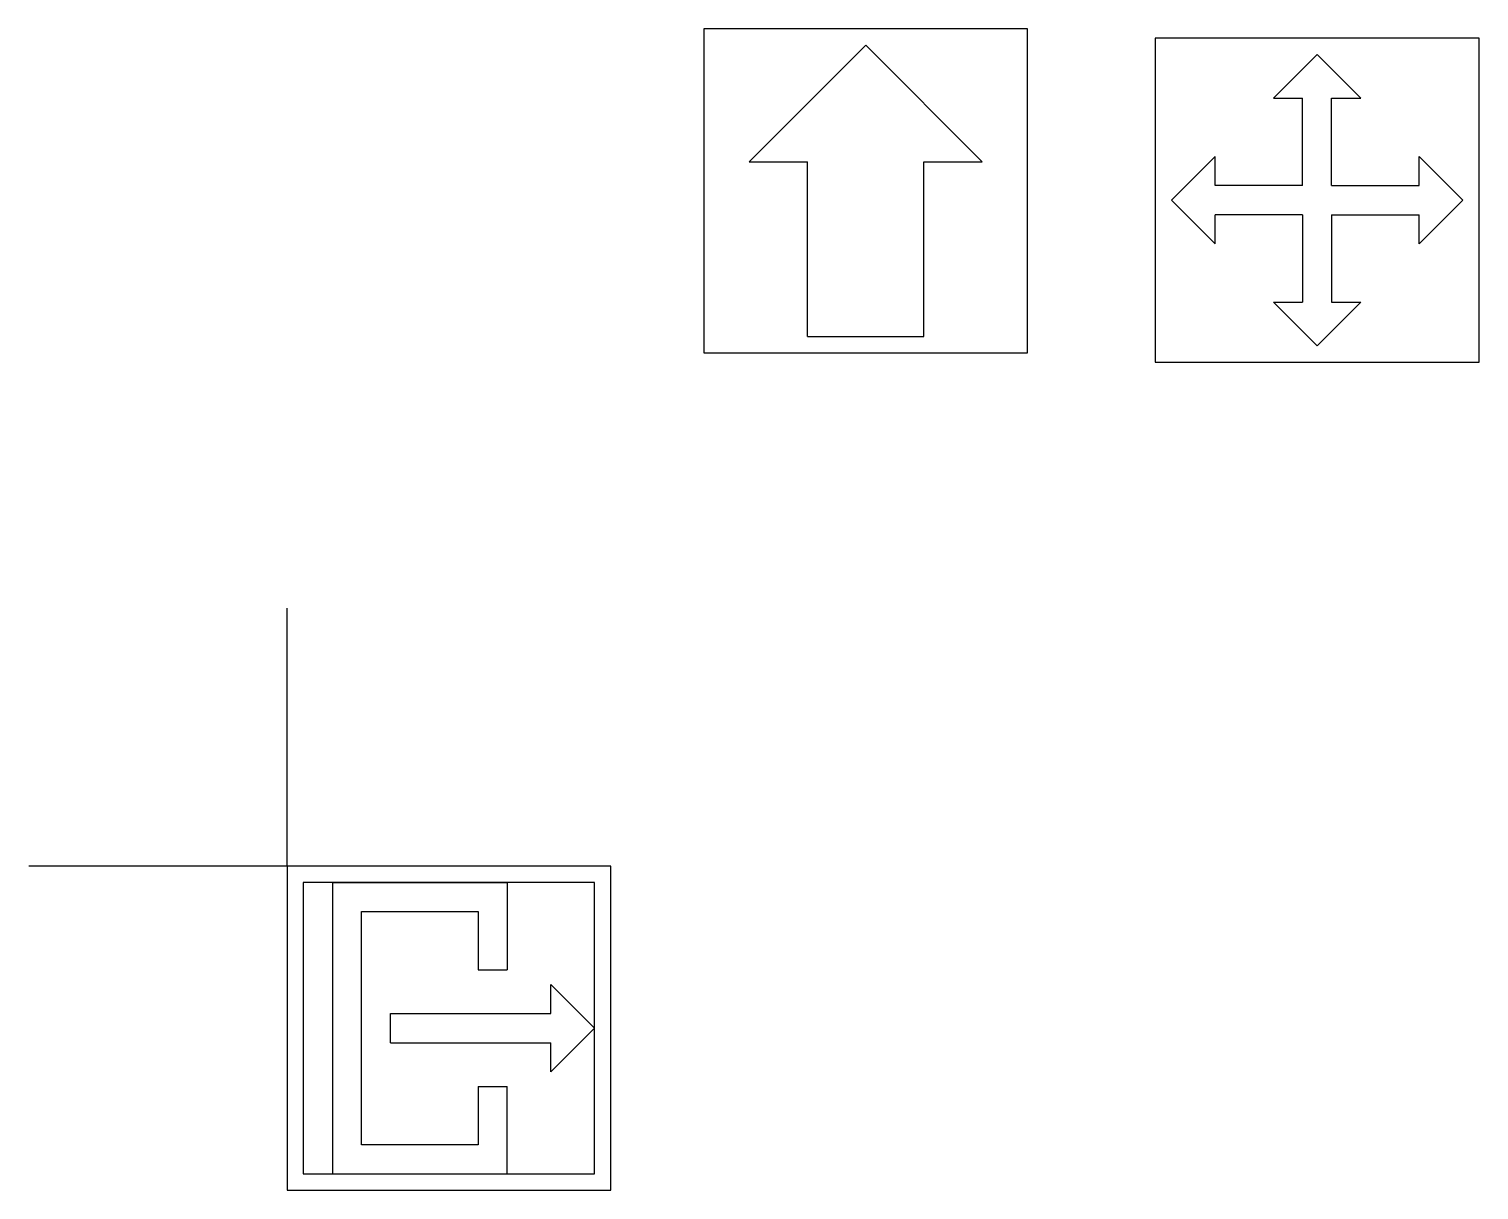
# Model space of a CAD drawing. Header units: metres. Extents: x -80 to 368, y 0 to 359.
import ezdxf

# ---------------------------------------------------------------- set-up
doc = ezdxf.new("R2010")
doc.units = ezdxf.units.M

msp = doc.modelspace()

# ---------------------------------------------------------------- linework, layer by layer
at = {"flags": 128}
for points in [[(128.7, 258.61), (228.7, 258.61), (228.7, 358.61), (128.7, 358.61), (128.7, 258.61)], [(268.09, 255.75), (368.09, 255.75), (368.09, 355.75), (268.09, 355.75), (268.09, 255.75)], [(318.09, 350.75), (304.59, 337.25)], [(318.09, 350.75), (331.59, 337.25)], [(304.59, 337.25), (313.59, 337.25)], [(313.59, 310.25), (313.59, 337.25)], [(322.59, 310.25), (322.59, 337.25)], [(322.59, 337.25), (331.59, 337.25)], [(273.09, 305.75), (286.59, 319.25)], [(286.59, 310.25), (286.59, 319.25)], [(363.09, 305.75), (349.59, 319.25)], [(349.59, 310.25), (349.59, 319.25)], [(313.59, 310.25), (286.59, 310.25)], [(322.59, 310.25), (349.59, 310.25)], [(273.09, 305.75), (286.59, 292.25)], [(363.09, 305.75), (349.59, 292.25)], [(313.59, 301.25), (286.59, 301.25)], [(286.59, 292.25), (286.59, 301.25)], [(313.59, 301.25), (313.59, 274.25)], [(322.59, 301.25), (322.59, 274.25)], [(322.59, 301.25), (349.59, 301.25)], [(349.59, 292.25), (349.59, 301.25)], [(318.09, 260.75), (304.59, 274.25)], [(304.59, 274.25), (313.59, 274.25)], [(318.09, 260.75), (331.59, 274.25)], [(322.59, 274.25), (331.59, 274.25)], [(160.7, 263.61), (196.7, 263.61)], [(0, 0), (100, 0), (100, 100), (0, 100), (0, 0)], [(14, 95), (68, 95)], [(14, 95), (14, 5)], [(68, 95), (68, 77)], [(59, 32), (59, 14), (23, 14), (23, 86), (59, 86), (59, 68)], [(68, 77), (68, 68)], [(59, 68), (68, 68)], [(95, 50), (81.5, 63.5)], [(81.5, 54.5), (81.5, 63.5)], [(32, 54.5), (81.5, 54.5)], [(32, 45.5), (32, 54.5)], [(95, 50), (81.5, 36.5)], [(32, 45.5), (81.5, 45.5)], [(81.5, 36.5), (81.5, 45.5)], [(59, 32), (68, 32)], [(68, 23), (68, 32)], [(68, 5), (68, 23)], [(14, 5), (68, 5)]]:
    msp.add_lwpolyline(points, dxfattribs=at)
at = {"extrusion": (0, 0, -1), "flags": 128}
for points in [[(-142.7, 317.61), (-178.7, 353.61), (-214.7, 317.61)], [(-142.7, 317.61), (-160.7, 317.61)], [(-160.7, 263.61), (-160.7, 317.61)], [(-196.7, 263.61), (-196.7, 317.61)], [(-196.7, 317.61), (-214.7, 317.61)], [(0, 100), (0, 179.68)], [(0, 100), (79.68, 100)]]:
    msp.add_lwpolyline(points, dxfattribs=at)
at = {"flags": 128}
msp.add_lwpolyline([(5, 5), (95, 5), (95, 95), (5, 95)], close=True, dxfattribs=at)

doc.saveas('drawing.dxf')
